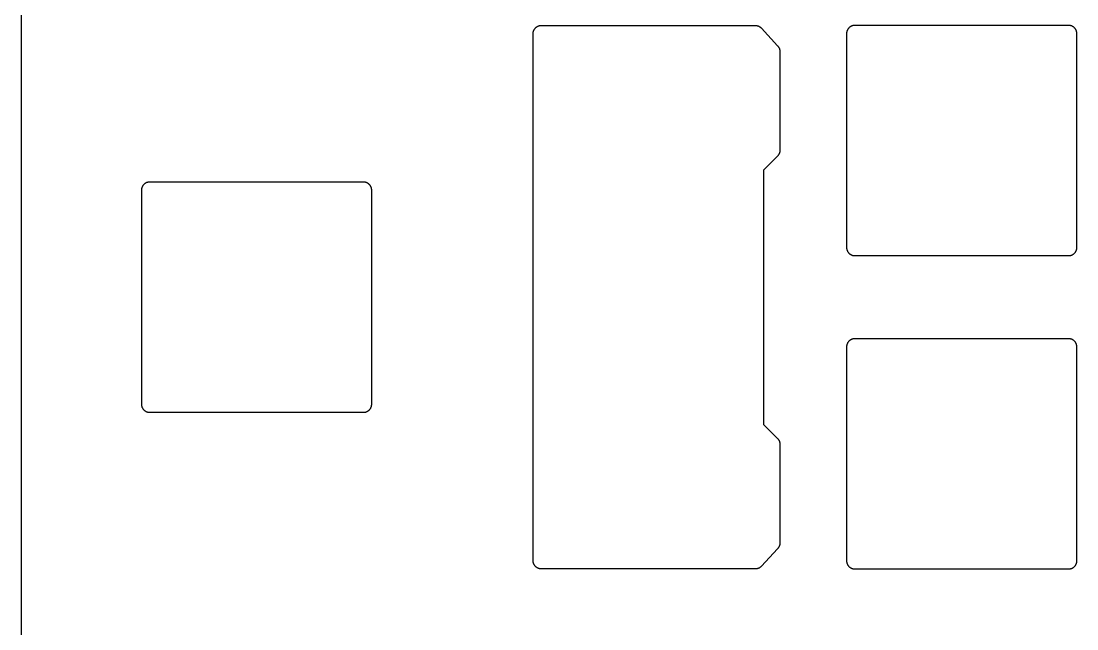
# Model space of a CAD drawing. Header units: millimetres. Extents: x 93 to 198, y -211 to -92.
# Drawn here: x 93.3 to 157.5, y -174.5 to -137.5 of the extents above; entities that cross this region are included whole.
import ezdxf

# ---------------------------------------------------------------- set-up
doc = ezdxf.new("R2010")
doc.units = ezdxf.units.MM
doc.layers.add('switch_plate', color=18, linetype='Continuous', true_color=0x000000)

msp = doc.modelspace()

# ---------------------------------------------------------------- linework, layer by layer
at = {"layer": 'switch_plate'}
msp.add_line((93.28, -94.415), (93.28, -209.427), dxfattribs=at)
at = {"layer": 'switch_plate', "color": 18, "true_color": 0x000000}
for p, q in [((124.497, -137.989), (124.507, -137.975)), ((124.507, -137.975), (124.517, -137.962)), ((124.517, -137.962), (124.528, -137.949)), ((124.528, -137.949), (124.54, -137.936)), ((124.54, -137.936), (124.551, -137.924)), ((124.551, -137.924), (124.564, -137.912)), ((124.564, -137.912), (124.576, -137.9)), ((124.576, -137.9), (124.589, -137.889)), ((124.589, -137.889), (124.603, -137.879)), ((124.603, -137.879), (124.617, -137.869)), ((124.617, -137.869), (124.631, -137.859)), ((124.631, -137.859), (124.645, -137.85)), ((124.645, -137.85), (124.66, -137.841)), ((124.66, -137.841), (124.675, -137.833)), ((124.675, -137.833), (124.69, -137.826)), ((124.69, -137.826), (124.706, -137.819)), ((124.706, -137.819), (124.722, -137.812)), ((124.722, -137.812), (124.738, -137.806)), ((124.738, -137.806), (124.754, -137.801)), ((124.754, -137.801), (124.77, -137.796)), ((124.77, -137.796), (124.787, -137.791)), ((124.787, -137.791), (124.803, -137.788)), ((124.803, -137.788), (124.82, -137.784)), ((124.82, -137.784), (124.837, -137.782)), ((124.837, -137.782), (124.854, -137.78)), ((124.854, -137.78), (124.871, -137.778)), ((124.871, -137.778), (124.888, -137.778)), ((124.888, -137.778), (124.905, -137.777)), ((124.905, -137.777), (137.905, -137.777)), ((137.905, -137.777), (137.922, -137.778)), ((137.922, -137.778), (137.94, -137.778)), ((137.94, -137.778), (137.957, -137.78)), ((137.957, -137.78), (137.974, -137.782)), ((137.974, -137.782), (137.991, -137.785)), ((137.991, -137.785), (138.009, -137.788)), ((138.009, -137.788), (138.025, -137.792)), ((138.025, -137.792), (138.042, -137.796)), ((138.042, -137.796), (138.059, -137.801)), ((138.059, -137.801), (138.075, -137.807)), ((138.075, -137.807), (138.092, -137.813)), ((138.092, -137.813), (138.108, -137.82)), ((138.108, -137.82), (138.123, -137.827)), ((138.123, -137.827), (138.139, -137.835)), ((138.139, -137.835), (138.154, -137.844)), ((138.154, -137.844), (138.169, -137.853)), ((138.169, -137.853), (138.184, -137.862)), ((138.184, -137.862), (138.198, -137.872)), ((138.198, -137.872), (138.212, -137.882)), ((138.212, -137.882), (138.225, -137.893)), ((138.225, -137.893), (138.238, -137.905)), ((138.238, -137.905), (138.251, -137.916)), ((138.251, -137.916), (138.263, -137.929)), ((138.263, -137.929), (138.275, -137.941)), ((138.275, -137.941), (138.287, -137.954)), ((138.287, -137.954), (139.259, -139.011)), ((143.557, -137.975), (143.547, -137.989)), ((143.567, -137.962), (143.557, -137.975)), ((143.578, -137.949), (143.567, -137.962)), ((143.59, -137.936), (143.578, -137.949)), ((143.601, -137.924), (143.59, -137.936)), ((143.614, -137.912), (143.601, -137.924)), ((143.626, -137.9), (143.614, -137.912)), ((143.639, -137.889), (143.626, -137.9)), ((143.653, -137.879), (143.639, -137.889)), ((143.667, -137.869), (143.653, -137.879)), ((143.681, -137.859), (143.667, -137.869)), ((143.695, -137.85), (143.681, -137.859)), ((143.71, -137.841), (143.695, -137.85)), ((143.725, -137.833), (143.71, -137.841)), ((143.74, -137.826), (143.725, -137.833)), ((143.756, -137.819), (143.74, -137.826)), ((143.772, -137.812), (143.756, -137.819)), ((143.788, -137.806), (143.772, -137.812)), ((143.804, -137.801), (143.788, -137.806)), ((143.82, -137.796), (143.804, -137.801)), ((143.837, -137.791), (143.82, -137.796)), ((143.853, -137.788), (143.837, -137.791)), ((143.87, -137.784), (143.853, -137.788)), ((143.887, -137.782), (143.87, -137.784)), ((143.904, -137.78), (143.887, -137.782)), ((143.921, -137.778), (143.904, -137.78)), ((143.938, -137.778), (143.921, -137.778)), ((143.955, -137.777), (143.938, -137.778)), ((156.955, -137.777), (143.955, -137.777)), ((156.972, -137.778), (156.955, -137.777)), ((156.989, -137.778), (156.972, -137.778)), ((157.006, -137.78), (156.989, -137.778)), ((157.023, -137.782), (157.006, -137.78)), ((157.04, -137.784), (157.023, -137.782)), ((157.057, -137.788), (157.04, -137.784)), ((157.073, -137.791), (157.057, -137.788)), ((157.09, -137.796), (157.073, -137.791)), ((157.106, -137.801), (157.09, -137.796)), ((157.122, -137.806), (157.106, -137.801)), ((157.138, -137.812), (157.122, -137.806)), ((157.154, -137.819), (157.138, -137.812)), ((157.17, -137.826), (157.154, -137.819)), ((157.185, -137.833), (157.17, -137.826)), ((157.2, -137.841), (157.185, -137.833)), ((157.215, -137.85), (157.2, -137.841)), ((157.229, -137.859), (157.215, -137.85)), ((157.243, -137.869), (157.229, -137.859)), ((157.257, -137.879), (157.243, -137.869)), ((157.271, -137.889), (157.257, -137.879)), ((157.284, -137.9), (157.271, -137.889)), ((157.296, -137.912), (157.284, -137.9)), ((157.309, -137.924), (157.296, -137.912)), ((157.32, -137.936), (157.309, -137.924)), ((157.332, -137.949), (157.32, -137.936)), ((157.343, -137.962), (157.332, -137.949)), ((157.353, -137.975), (157.343, -137.962)), ((157.364, -137.989), (157.353, -137.975)), ((124.405, -138.26), (124.406, -138.243)), ((124.405, -138.277), (124.405, -138.26)), ((124.405, -170.327), (124.405, -138.277)), ((124.406, -138.243), (124.408, -138.226)), ((124.408, -138.226), (124.41, -138.209)), ((124.41, -138.209), (124.412, -138.192)), ((124.412, -138.192), (124.415, -138.175)), ((124.415, -138.175), (124.419, -138.159)), ((124.419, -138.159), (124.424, -138.142)), ((124.424, -138.142), (124.428, -138.126)), ((124.428, -138.126), (124.434, -138.11)), ((124.434, -138.11), (124.44, -138.094)), ((124.44, -138.094), (124.446, -138.078)), ((124.446, -138.078), (124.454, -138.062)), ((124.454, -138.062), (124.461, -138.047)), ((124.461, -138.047), (124.469, -138.032)), ((124.469, -138.032), (124.478, -138.017)), ((124.478, -138.017), (124.487, -138.003)), ((124.487, -138.003), (124.497, -137.989)), ((143.456, -138.243), (143.455, -138.26)), ((143.455, -138.26), (143.455, -138.277)), ((143.455, -138.277), (143.455, -151.277)), ((143.458, -138.226), (143.456, -138.243)), ((143.46, -138.209), (143.458, -138.226)), ((143.462, -138.192), (143.46, -138.209)), ((143.465, -138.175), (143.462, -138.192)), ((143.469, -138.159), (143.465, -138.175)), ((143.474, -138.142), (143.469, -138.159)), ((143.478, -138.126), (143.474, -138.142)), ((143.484, -138.11), (143.478, -138.126)), ((143.49, -138.094), (143.484, -138.11)), ((143.496, -138.078), (143.49, -138.094)), ((143.504, -138.062), (143.496, -138.078)), ((143.511, -138.047), (143.504, -138.062)), ((143.519, -138.032), (143.511, -138.047)), ((143.528, -138.017), (143.519, -138.032)), ((143.537, -138.003), (143.528, -138.017)), ((143.547, -137.989), (143.537, -138.003)), ((157.373, -138.003), (157.364, -137.989)), ((157.382, -138.017), (157.373, -138.003)), ((157.391, -138.032), (157.382, -138.017)), ((157.399, -138.047), (157.391, -138.032)), ((157.407, -138.062), (157.399, -138.047)), ((157.414, -138.078), (157.407, -138.062)), ((157.42, -138.094), (157.414, -138.078)), ((157.426, -138.11), (157.42, -138.094)), ((157.432, -138.126), (157.426, -138.11)), ((157.436, -138.142), (157.432, -138.126)), ((157.441, -138.159), (157.436, -138.142)), ((157.445, -138.175), (157.441, -138.159)), ((157.448, -138.192), (157.445, -138.175)), ((157.45, -138.209), (157.448, -138.192)), ((157.452, -138.226), (157.45, -138.209)), ((157.454, -138.243), (157.452, -138.226)), ((157.455, -138.26), (157.454, -138.243)), ((157.455, -138.277), (157.455, -138.26)), ((157.455, -151.277), (157.455, -138.277)), ((139.259, -139.011), (139.271, -139.024)), ((139.271, -139.024), (139.282, -139.037)), ((139.282, -139.037), (139.294, -139.051)), ((139.294, -139.051), (139.305, -139.065)), ((139.305, -139.065), (139.315, -139.08)), ((139.315, -139.08), (139.325, -139.095)), ((139.325, -139.095), (139.334, -139.11)), ((139.334, -139.11), (139.343, -139.125)), ((139.343, -139.125), (139.351, -139.141)), ((139.351, -139.141), (139.358, -139.157)), ((139.358, -139.157), (139.366, -139.173)), ((139.366, -139.173), (139.372, -139.19)), ((139.372, -139.19), (139.378, -139.207)), ((139.378, -139.207), (139.383, -139.224)), ((139.383, -139.224), (139.388, -139.241)), ((139.388, -139.241), (139.392, -139.258)), ((139.392, -139.258), (139.396, -139.276)), ((139.396, -139.276), (139.399, -139.293)), ((139.399, -139.293), (139.401, -139.311)), ((139.401, -139.311), (139.403, -139.329)), ((139.403, -139.329), (139.404, -139.346)), ((139.404, -139.346), (139.405, -139.364)), ((139.405, -139.364), (139.405, -145.364)), ((139.303, -145.666), (139.293, -145.68)), ((139.314, -145.653), (139.303, -145.666)), ((139.323, -145.638), (139.314, -145.653)), ((139.332, -145.624), (139.323, -145.638)), ((139.341, -145.609), (139.332, -145.624)), ((139.349, -145.594), (139.341, -145.609)), ((139.357, -145.579), (139.349, -145.594)), ((139.364, -145.563), (139.357, -145.579)), ((139.37, -145.548), (139.364, -145.563)), ((139.376, -145.532), (139.37, -145.548)), ((139.382, -145.515), (139.376, -145.532)), ((139.386, -145.499), (139.382, -145.515)), ((139.391, -145.483), (139.386, -145.499)), ((139.395, -145.466), (139.391, -145.483)), ((139.398, -145.449), (139.395, -145.466)), ((139.4, -145.432), (139.398, -145.449)), ((139.402, -145.415), (139.4, -145.432)), ((139.404, -145.398), (139.402, -145.415)), ((139.405, -145.381), (139.404, -145.398)), ((139.405, -145.364), (139.405, -145.381)), ((139.259, -145.718), (138.405, -146.571)), ((139.27, -145.705), (139.259, -145.718)), ((139.282, -145.693), (139.27, -145.705)), ((139.293, -145.68), (139.282, -145.693)), ((138.405, -146.571), (138.405, -162.033)), ((100.641, -147.587), (100.634, -147.603)), ((100.649, -147.572), (100.641, -147.587)), ((100.657, -147.557), (100.649, -147.572)), ((100.665, -147.542), (100.657, -147.557)), ((100.674, -147.528), (100.665, -147.542)), ((100.684, -147.514), (100.674, -147.528)), ((100.694, -147.5), (100.684, -147.514)), ((100.705, -147.487), (100.694, -147.5)), ((100.716, -147.474), (100.705, -147.487)), ((100.727, -147.461), (100.716, -147.474)), ((100.739, -147.449), (100.727, -147.461)), ((100.751, -147.437), (100.739, -147.449)), ((100.764, -147.425), (100.751, -147.437)), ((100.777, -147.414), (100.764, -147.425)), ((100.79, -147.404), (100.777, -147.414)), ((100.804, -147.394), (100.79, -147.404)), ((100.818, -147.384), (100.804, -147.394)), ((100.833, -147.375), (100.818, -147.384)), ((100.847, -147.366), (100.833, -147.375)), ((100.863, -147.358), (100.847, -147.366)), ((100.878, -147.351), (100.863, -147.358)), ((100.893, -147.344), (100.878, -147.351)), ((100.909, -147.337), (100.893, -147.344)), ((100.925, -147.331), (100.909, -147.337)), ((100.941, -147.326), (100.925, -147.331)), ((100.958, -147.321), (100.941, -147.326)), ((100.974, -147.316), (100.958, -147.321)), ((100.991, -147.313), (100.974, -147.316)), ((101.008, -147.309), (100.991, -147.313)), ((101.024, -147.307), (101.008, -147.309)), ((101.041, -147.305), (101.024, -147.307)), ((101.058, -147.303), (101.041, -147.305)), ((101.075, -147.303), (101.058, -147.303)), ((101.093, -147.302), (101.075, -147.303)), ((114.093, -147.302), (101.093, -147.302)), ((114.11, -147.303), (114.093, -147.302)), ((114.127, -147.303), (114.11, -147.303)), ((114.144, -147.305), (114.127, -147.303)), ((114.161, -147.307), (114.144, -147.305)), ((114.177, -147.309), (114.161, -147.307)), ((114.194, -147.313), (114.177, -147.309)), ((114.211, -147.316), (114.194, -147.313)), ((114.227, -147.321), (114.211, -147.316)), ((114.244, -147.326), (114.227, -147.321)), ((114.26, -147.331), (114.244, -147.326)), ((114.276, -147.337), (114.26, -147.331)), ((114.292, -147.344), (114.276, -147.337)), ((114.307, -147.351), (114.292, -147.344)), ((114.323, -147.358), (114.307, -147.351)), ((114.338, -147.366), (114.323, -147.358)), ((114.352, -147.375), (114.338, -147.366)), ((114.367, -147.384), (114.352, -147.375)), ((114.381, -147.394), (114.367, -147.384)), ((114.395, -147.404), (114.381, -147.394)), ((114.408, -147.414), (114.395, -147.404)), ((114.421, -147.425), (114.408, -147.414)), ((114.434, -147.437), (114.421, -147.425)), ((114.446, -147.449), (114.434, -147.437)), ((114.458, -147.461), (114.446, -147.449)), ((114.469, -147.474), (114.458, -147.461)), ((114.48, -147.487), (114.469, -147.474)), ((114.491, -147.5), (114.48, -147.487)), ((114.501, -147.514), (114.491, -147.5)), ((114.511, -147.528), (114.501, -147.514)), ((114.52, -147.542), (114.511, -147.528)), ((114.528, -147.557), (114.52, -147.542)), ((114.536, -147.572), (114.528, -147.557)), ((114.544, -147.587), (114.536, -147.572)), ((114.551, -147.603), (114.544, -147.587)), ((100.594, -147.768), (100.593, -147.785)), ((100.593, -147.785), (100.593, -147.802)), ((100.593, -147.802), (100.593, -160.802)), ((100.595, -147.751), (100.594, -147.768)), ((100.597, -147.734), (100.595, -147.751)), ((100.6, -147.717), (100.597, -147.734)), ((100.603, -147.7), (100.6, -147.717)), ((100.607, -147.684), (100.603, -147.7)), ((100.611, -147.667), (100.607, -147.684)), ((100.616, -147.651), (100.611, -147.667)), ((100.621, -147.635), (100.616, -147.651)), ((100.627, -147.619), (100.621, -147.635)), ((100.634, -147.603), (100.627, -147.619)), ((114.558, -147.619), (114.551, -147.603)), ((114.564, -147.635), (114.558, -147.619)), ((114.569, -147.651), (114.564, -147.635)), ((114.574, -147.667), (114.569, -147.651)), ((114.578, -147.684), (114.574, -147.667)), ((114.582, -147.7), (114.578, -147.684)), ((114.585, -147.717), (114.582, -147.7)), ((114.588, -147.734), (114.585, -147.717)), ((114.59, -147.751), (114.588, -147.734)), ((114.591, -147.768), (114.59, -147.751)), ((114.592, -147.785), (114.591, -147.768)), ((114.593, -147.802), (114.592, -147.785)), ((114.593, -160.802), (114.593, -147.802)), ((143.455, -151.277), (143.455, -151.294)), ((143.455, -151.294), (143.456, -151.311)), ((143.456, -151.311), (143.458, -151.328)), ((143.458, -151.328), (143.46, -151.345)), ((143.46, -151.345), (143.462, -151.362)), ((143.462, -151.362), (143.465, -151.379)), ((143.465, -151.379), (143.469, -151.396)), ((143.469, -151.396), (143.474, -151.412)), ((143.474, -151.412), (143.478, -151.428)), ((143.478, -151.428), (143.484, -151.445)), ((143.484, -151.445), (143.49, -151.461)), ((157.42, -151.461), (157.426, -151.445)), ((157.426, -151.445), (157.432, -151.428)), ((157.432, -151.428), (157.436, -151.412)), ((157.436, -151.412), (157.441, -151.396)), ((157.441, -151.396), (157.445, -151.379)), ((157.445, -151.379), (157.448, -151.362)), ((157.448, -151.362), (157.45, -151.345)), ((157.45, -151.345), (157.452, -151.328)), ((157.452, -151.328), (157.454, -151.311)), ((157.454, -151.311), (157.455, -151.294)), ((157.455, -151.294), (157.455, -151.277)), ((143.49, -151.461), (143.496, -151.476)), ((143.496, -151.476), (143.504, -151.492)), ((143.504, -151.492), (143.511, -151.507)), ((143.511, -151.507), (143.519, -151.522)), ((143.519, -151.522), (143.528, -151.537)), ((143.528, -151.537), (143.537, -151.551)), ((143.537, -151.551), (143.547, -151.566)), ((143.547, -151.566), (143.557, -151.579)), ((143.557, -151.579), (143.567, -151.593)), ((143.567, -151.593), (143.578, -151.606)), ((143.578, -151.606), (143.59, -151.618)), ((143.59, -151.618), (143.601, -151.631)), ((143.601, -151.631), (143.614, -151.643)), ((143.614, -151.643), (143.626, -151.654)), ((143.626, -151.654), (143.639, -151.665)), ((143.639, -151.665), (143.653, -151.676)), ((143.653, -151.676), (143.667, -151.686)), ((143.667, -151.686), (143.681, -151.695)), ((143.681, -151.695), (143.695, -151.704)), ((143.695, -151.704), (143.71, -151.713)), ((143.71, -151.713), (143.725, -151.721)), ((143.725, -151.721), (143.74, -151.729)), ((143.74, -151.729), (143.756, -151.736)), ((143.756, -151.736), (143.772, -151.742)), ((143.772, -151.742), (143.788, -151.748)), ((143.788, -151.748), (143.804, -151.754)), ((143.804, -151.754), (143.82, -151.759)), ((143.82, -151.759), (143.837, -151.763)), ((143.837, -151.763), (143.853, -151.767)), ((143.853, -151.767), (143.87, -151.77)), ((143.87, -151.77), (143.887, -151.773)), ((143.887, -151.773), (143.904, -151.775)), ((143.904, -151.775), (143.921, -151.776)), ((143.921, -151.776), (143.938, -151.777)), ((143.938, -151.777), (143.955, -151.777)), ((143.955, -151.777), (156.955, -151.777)), ((156.955, -151.777), (156.972, -151.777)), ((156.972, -151.777), (156.989, -151.776)), ((156.989, -151.776), (157.006, -151.775)), ((157.006, -151.775), (157.023, -151.773)), ((157.023, -151.773), (157.04, -151.77)), ((157.04, -151.77), (157.057, -151.767)), ((157.057, -151.767), (157.073, -151.763)), ((157.073, -151.763), (157.09, -151.759)), ((157.09, -151.759), (157.106, -151.754)), ((157.106, -151.754), (157.122, -151.748)), ((157.122, -151.748), (157.138, -151.742)), ((157.138, -151.742), (157.154, -151.736)), ((157.154, -151.736), (157.17, -151.729)), ((157.17, -151.729), (157.185, -151.721)), ((157.185, -151.721), (157.2, -151.713)), ((157.2, -151.713), (157.215, -151.704)), ((157.215, -151.704), (157.229, -151.695)), ((157.229, -151.695), (157.243, -151.686)), ((157.243, -151.686), (157.257, -151.676)), ((157.257, -151.676), (157.271, -151.665)), ((157.271, -151.665), (157.284, -151.654)), ((157.284, -151.654), (157.296, -151.643)), ((157.296, -151.643), (157.309, -151.631)), ((157.309, -151.631), (157.32, -151.618)), ((157.32, -151.618), (157.332, -151.606)), ((157.332, -151.606), (157.343, -151.593)), ((157.343, -151.593), (157.353, -151.579)), ((157.353, -151.579), (157.364, -151.566)), ((157.364, -151.566), (157.373, -151.551)), ((157.373, -151.551), (157.382, -151.537)), ((157.382, -151.537), (157.391, -151.522)), ((157.391, -151.522), (157.399, -151.507)), ((157.399, -151.507), (157.407, -151.492)), ((157.407, -151.492), (157.414, -151.476)), ((157.414, -151.476), (157.42, -151.461)), ((143.465, -157.225), (143.462, -157.242)), ((143.469, -157.209), (143.465, -157.225)), ((143.474, -157.192), (143.469, -157.209)), ((143.478, -157.176), (143.474, -157.192)), ((143.484, -157.16), (143.478, -157.176)), ((143.49, -157.144), (143.484, -157.16)), ((143.496, -157.128), (143.49, -157.144)), ((143.504, -157.112), (143.496, -157.128)), ((143.511, -157.097), (143.504, -157.112)), ((143.519, -157.082), (143.511, -157.097)), ((143.528, -157.067), (143.519, -157.082)), ((143.537, -157.053), (143.528, -157.067)), ((143.547, -157.039), (143.537, -157.053)), ((143.557, -157.025), (143.547, -157.039)), ((143.567, -157.012), (143.557, -157.025)), ((143.578, -156.999), (143.567, -157.012)), ((143.59, -156.986), (143.578, -156.999)), ((143.601, -156.974), (143.59, -156.986)), ((143.614, -156.962), (143.601, -156.974)), ((143.626, -156.95), (143.614, -156.962)), ((143.639, -156.939), (143.626, -156.95)), ((143.653, -156.929), (143.639, -156.939)), ((143.667, -156.919), (143.653, -156.929)), ((143.681, -156.909), (143.667, -156.919)), ((143.695, -156.9), (143.681, -156.909)), ((143.71, -156.891), (143.695, -156.9)), ((143.725, -156.883), (143.71, -156.891)), ((143.74, -156.876), (143.725, -156.883)), ((143.756, -156.869), (143.74, -156.876)), ((143.772, -156.862), (143.756, -156.869)), ((143.788, -156.856), (143.772, -156.862)), ((143.804, -156.851), (143.788, -156.856)), ((143.82, -156.846), (143.804, -156.851)), ((143.837, -156.841), (143.82, -156.846)), ((143.853, -156.838), (143.837, -156.841)), ((143.87, -156.834), (143.853, -156.838)), ((143.887, -156.832), (143.87, -156.834)), ((143.904, -156.83), (143.887, -156.832)), ((143.921, -156.828), (143.904, -156.83)), ((143.938, -156.828), (143.921, -156.828)), ((143.955, -156.827), (143.938, -156.828)), ((156.955, -156.827), (143.955, -156.827)), ((156.972, -156.828), (156.955, -156.827)), ((156.989, -156.828), (156.972, -156.828)), ((157.006, -156.83), (156.989, -156.828)), ((157.023, -156.832), (157.006, -156.83)), ((157.04, -156.834), (157.023, -156.832)), ((157.057, -156.838), (157.04, -156.834)), ((157.073, -156.841), (157.057, -156.838)), ((157.09, -156.846), (157.073, -156.841)), ((157.106, -156.851), (157.09, -156.846)), ((157.122, -156.856), (157.106, -156.851)), ((157.138, -156.862), (157.122, -156.856)), ((157.154, -156.869), (157.138, -156.862)), ((157.17, -156.876), (157.154, -156.869)), ((157.185, -156.883), (157.17, -156.876)), ((157.2, -156.891), (157.185, -156.883)), ((157.215, -156.9), (157.2, -156.891)), ((157.229, -156.909), (157.215, -156.9)), ((157.243, -156.919), (157.229, -156.909)), ((157.257, -156.929), (157.243, -156.919)), ((157.271, -156.939), (157.257, -156.929)), ((157.284, -156.95), (157.271, -156.939)), ((157.296, -156.962), (157.284, -156.95)), ((157.309, -156.974), (157.296, -156.962)), ((157.32, -156.986), (157.309, -156.974)), ((157.332, -156.999), (157.32, -156.986)), ((157.343, -157.012), (157.332, -156.999)), ((157.353, -157.025), (157.343, -157.012)), ((157.364, -157.039), (157.353, -157.025)), ((157.373, -157.053), (157.364, -157.039)), ((157.382, -157.067), (157.373, -157.053)), ((157.391, -157.082), (157.382, -157.067)), ((157.399, -157.097), (157.391, -157.082)), ((157.407, -157.112), (157.399, -157.097)), ((157.414, -157.128), (157.407, -157.112)), ((157.42, -157.144), (157.414, -157.128)), ((157.426, -157.16), (157.42, -157.144)), ((157.432, -157.176), (157.426, -157.16)), ((157.436, -157.192), (157.432, -157.176)), ((157.441, -157.209), (157.436, -157.192)), ((157.445, -157.225), (157.441, -157.209)), ((157.448, -157.242), (157.445, -157.225)), ((143.456, -157.293), (143.455, -157.31)), ((143.455, -157.31), (143.455, -157.327)), ((143.455, -157.327), (143.455, -170.327)), ((143.458, -157.276), (143.456, -157.293)), ((143.46, -157.259), (143.458, -157.276)), ((143.462, -157.242), (143.46, -157.259)), ((157.45, -157.259), (157.448, -157.242)), ((157.452, -157.276), (157.45, -157.259)), ((157.454, -157.293), (157.452, -157.276)), ((157.455, -157.31), (157.454, -157.293)), ((157.455, -157.327), (157.455, -157.31)), ((157.455, -170.327), (157.455, -157.327)), ((100.593, -160.802), (100.593, -160.819)), ((100.593, -160.819), (100.594, -160.836)), ((100.594, -160.836), (100.595, -160.853)), ((100.595, -160.853), (100.597, -160.87)), ((100.597, -160.87), (100.6, -160.887)), ((100.6, -160.887), (100.603, -160.904)), ((100.603, -160.904), (100.607, -160.921)), ((100.607, -160.921), (100.611, -160.937)), ((100.611, -160.937), (100.616, -160.953)), ((100.616, -160.953), (100.621, -160.97)), ((100.621, -160.97), (100.627, -160.986)), ((100.627, -160.986), (100.634, -161.001)), ((100.634, -161.001), (100.641, -161.017)), ((100.641, -161.017), (100.649, -161.032)), ((100.649, -161.032), (100.657, -161.047)), ((100.657, -161.047), (100.665, -161.062)), ((100.665, -161.062), (100.674, -161.076)), ((100.674, -161.076), (100.684, -161.091)), ((114.501, -161.091), (114.511, -161.076)), ((114.511, -161.076), (114.52, -161.062)), ((114.52, -161.062), (114.528, -161.047)), ((114.528, -161.047), (114.536, -161.032)), ((114.536, -161.032), (114.544, -161.017)), ((114.544, -161.017), (114.551, -161.001)), ((114.551, -161.001), (114.558, -160.986)), ((114.558, -160.986), (114.564, -160.97)), ((114.564, -160.97), (114.569, -160.953)), ((114.569, -160.953), (114.574, -160.937)), ((114.574, -160.937), (114.578, -160.921)), ((114.578, -160.921), (114.582, -160.904)), ((114.582, -160.904), (114.585, -160.887)), ((114.585, -160.887), (114.588, -160.87)), ((114.588, -160.87), (114.59, -160.853)), ((114.59, -160.853), (114.591, -160.836)), ((114.591, -160.836), (114.592, -160.819)), ((114.592, -160.819), (114.593, -160.802)), ((100.684, -161.091), (100.694, -161.104)), ((100.694, -161.104), (100.705, -161.118)), ((100.705, -161.118), (100.716, -161.131)), ((100.716, -161.131), (100.727, -161.143)), ((100.727, -161.143), (100.739, -161.156)), ((100.739, -161.156), (100.751, -161.168)), ((100.751, -161.168), (100.764, -161.179)), ((100.764, -161.179), (100.777, -161.19)), ((100.777, -161.19), (100.79, -161.201)), ((100.79, -161.201), (100.804, -161.211)), ((100.804, -161.211), (100.818, -161.22)), ((100.818, -161.22), (100.833, -161.229)), ((100.833, -161.229), (100.847, -161.238)), ((100.847, -161.238), (100.863, -161.246)), ((100.863, -161.246), (100.878, -161.254)), ((100.878, -161.254), (100.893, -161.261)), ((100.893, -161.261), (100.909, -161.267)), ((100.909, -161.267), (100.925, -161.273)), ((100.925, -161.273), (100.941, -161.279)), ((100.941, -161.279), (100.958, -161.284)), ((100.958, -161.284), (100.974, -161.288)), ((100.974, -161.288), (100.991, -161.292)), ((100.991, -161.292), (101.008, -161.295)), ((101.008, -161.295), (101.024, -161.298)), ((101.024, -161.298), (101.041, -161.3)), ((101.041, -161.3), (101.058, -161.301)), ((101.058, -161.301), (101.075, -161.302)), ((101.075, -161.302), (101.093, -161.302)), ((101.093, -161.302), (114.093, -161.302)), ((114.093, -161.302), (114.11, -161.302)), ((114.11, -161.302), (114.127, -161.301)), ((114.127, -161.301), (114.144, -161.3)), ((114.144, -161.3), (114.161, -161.298)), ((114.161, -161.298), (114.177, -161.295)), ((114.177, -161.295), (114.194, -161.292)), ((114.194, -161.292), (114.211, -161.288)), ((114.211, -161.288), (114.227, -161.284)), ((114.227, -161.284), (114.244, -161.279)), ((114.244, -161.279), (114.26, -161.273)), ((114.26, -161.273), (114.276, -161.267)), ((114.276, -161.267), (114.292, -161.261)), ((114.292, -161.261), (114.307, -161.254)), ((114.307, -161.254), (114.323, -161.246)), ((114.323, -161.246), (114.338, -161.238)), ((114.338, -161.238), (114.352, -161.229)), ((114.352, -161.229), (114.367, -161.22)), ((114.367, -161.22), (114.381, -161.211)), ((114.381, -161.211), (114.395, -161.201)), ((114.395, -161.201), (114.408, -161.19)), ((114.408, -161.19), (114.421, -161.179)), ((114.421, -161.179), (114.434, -161.168)), ((114.434, -161.168), (114.446, -161.156)), ((114.446, -161.156), (114.458, -161.143)), ((114.458, -161.143), (114.469, -161.131)), ((114.469, -161.131), (114.48, -161.118)), ((114.48, -161.118), (114.491, -161.104)), ((114.491, -161.104), (114.501, -161.091)), ((138.405, -162.033), (139.259, -162.887)), ((139.259, -162.887), (139.271, -162.9)), ((139.271, -162.9), (139.282, -162.913)), ((139.282, -162.913), (139.294, -162.927)), ((139.294, -162.927), (139.305, -162.941)), ((139.305, -162.941), (139.315, -162.956)), ((139.315, -162.956), (139.325, -162.971)), ((139.325, -162.971), (139.334, -162.986)), ((139.334, -162.986), (139.343, -163.001)), ((139.343, -163.001), (139.351, -163.017)), ((139.351, -163.017), (139.358, -163.033)), ((139.358, -163.033), (139.366, -163.049)), ((139.366, -163.049), (139.372, -163.066)), ((139.372, -163.066), (139.378, -163.083)), ((139.378, -163.083), (139.383, -163.1)), ((139.383, -163.1), (139.388, -163.117)), ((139.388, -163.117), (139.392, -163.134)), ((139.392, -163.134), (139.396, -163.152)), ((139.396, -163.152), (139.399, -163.169)), ((139.399, -163.169), (139.401, -163.187)), ((139.401, -163.187), (139.403, -163.205)), ((139.403, -163.205), (139.404, -163.222)), ((139.404, -163.222), (139.405, -163.24)), ((139.405, -163.24), (139.405, -169.24)), ((139.376, -169.408), (139.37, -169.424)), ((139.382, -169.391), (139.376, -169.408)), ((139.386, -169.375), (139.382, -169.391)), ((139.391, -169.359), (139.386, -169.375)), ((139.395, -169.342), (139.391, -169.359)), ((139.398, -169.325), (139.395, -169.342)), ((139.4, -169.308), (139.398, -169.325)), ((139.402, -169.291), (139.4, -169.308)), ((139.404, -169.274), (139.402, -169.291)), ((139.405, -169.257), (139.404, -169.274)), ((139.405, -169.24), (139.405, -169.257)), ((139.259, -169.594), (138.287, -170.65)), ((139.27, -169.581), (139.259, -169.594)), ((139.282, -169.569), (139.27, -169.581)), ((139.293, -169.556), (139.282, -169.569)), ((139.303, -169.542), (139.293, -169.556)), ((139.314, -169.529), (139.303, -169.542)), ((139.323, -169.514), (139.314, -169.529)), ((139.332, -169.5), (139.323, -169.514)), ((139.341, -169.485), (139.332, -169.5)), ((139.349, -169.47), (139.341, -169.485)), ((139.357, -169.455), (139.349, -169.47)), ((139.364, -169.439), (139.357, -169.455)), ((139.37, -169.424), (139.364, -169.439)), ((124.405, -170.344), (124.405, -170.327)), ((124.406, -170.361), (124.405, -170.344)), ((124.408, -170.378), (124.406, -170.361)), ((124.41, -170.395), (124.408, -170.378)), ((124.412, -170.412), (124.41, -170.395)), ((124.415, -170.429), (124.412, -170.412)), ((124.419, -170.446), (124.415, -170.429)), ((124.424, -170.462), (124.419, -170.446)), ((124.428, -170.478), (124.424, -170.462)), ((124.434, -170.495), (124.428, -170.478)), ((124.44, -170.511), (124.434, -170.495)), ((124.446, -170.526), (124.44, -170.511)), ((124.454, -170.542), (124.446, -170.526)), ((124.461, -170.557), (124.454, -170.542)), ((124.469, -170.572), (124.461, -170.557)), ((124.478, -170.587), (124.469, -170.572)), ((124.487, -170.601), (124.478, -170.587)), ((124.497, -170.616), (124.487, -170.601)), ((124.507, -170.629), (124.497, -170.616)), ((124.517, -170.643), (124.507, -170.629)), ((124.528, -170.656), (124.517, -170.643)), ((124.54, -170.668), (124.528, -170.656)), ((124.551, -170.681), (124.54, -170.668)), ((124.564, -170.693), (124.551, -170.681)), ((124.576, -170.704), (124.564, -170.693)), ((124.589, -170.715), (124.576, -170.704)), ((138.238, -170.7), (138.225, -170.711)), ((138.251, -170.688), (138.238, -170.7)), ((138.263, -170.676), (138.251, -170.688)), ((138.275, -170.663), (138.263, -170.676)), ((138.287, -170.65), (138.275, -170.663)), ((143.455, -170.327), (143.455, -170.344)), ((143.455, -170.344), (143.456, -170.361)), ((143.456, -170.361), (143.458, -170.378)), ((143.458, -170.378), (143.46, -170.395)), ((143.46, -170.395), (143.462, -170.412)), ((143.462, -170.412), (143.465, -170.429)), ((143.465, -170.429), (143.469, -170.446)), ((143.469, -170.446), (143.474, -170.462)), ((143.474, -170.462), (143.478, -170.478)), ((143.478, -170.478), (143.484, -170.495)), ((143.484, -170.495), (143.49, -170.511)), ((143.49, -170.511), (143.496, -170.526)), ((143.496, -170.526), (143.504, -170.542)), ((143.504, -170.542), (143.511, -170.557)), ((143.511, -170.557), (143.519, -170.572)), ((143.519, -170.572), (143.528, -170.587)), ((143.528, -170.587), (143.537, -170.601)), ((143.537, -170.601), (143.547, -170.616)), ((143.547, -170.616), (143.557, -170.629)), ((143.557, -170.629), (143.567, -170.643)), ((143.567, -170.643), (143.578, -170.656)), ((143.578, -170.656), (143.59, -170.668)), ((143.59, -170.668), (143.601, -170.681)), ((143.601, -170.681), (143.614, -170.693)), ((143.614, -170.693), (143.626, -170.704)), ((143.626, -170.704), (143.639, -170.715)), ((157.271, -170.715), (157.284, -170.704)), ((157.284, -170.704), (157.296, -170.693)), ((157.296, -170.693), (157.309, -170.681)), ((157.309, -170.681), (157.32, -170.668)), ((157.32, -170.668), (157.332, -170.656)), ((157.332, -170.656), (157.343, -170.643)), ((157.343, -170.643), (157.353, -170.629)), ((157.353, -170.629), (157.364, -170.616)), ((157.364, -170.616), (157.373, -170.601)), ((157.373, -170.601), (157.382, -170.587)), ((157.382, -170.587), (157.391, -170.572)), ((157.391, -170.572), (157.399, -170.557)), ((157.399, -170.557), (157.407, -170.542)), ((157.407, -170.542), (157.414, -170.526)), ((157.414, -170.526), (157.42, -170.511)), ((157.42, -170.511), (157.426, -170.495)), ((157.426, -170.495), (157.432, -170.478)), ((157.432, -170.478), (157.436, -170.462)), ((157.436, -170.462), (157.441, -170.446)), ((157.441, -170.446), (157.445, -170.429)), ((157.445, -170.429), (157.448, -170.412)), ((157.448, -170.412), (157.45, -170.395)), ((157.45, -170.395), (157.452, -170.378)), ((157.452, -170.378), (157.454, -170.361)), ((157.454, -170.361), (157.455, -170.344)), ((157.455, -170.344), (157.455, -170.327)), ((124.603, -170.726), (124.589, -170.715)), ((124.617, -170.736), (124.603, -170.726)), ((124.631, -170.745), (124.617, -170.736)), ((124.645, -170.754), (124.631, -170.745)), ((124.66, -170.763), (124.645, -170.754)), ((124.675, -170.771), (124.66, -170.763)), ((124.69, -170.779), (124.675, -170.771)), ((124.706, -170.786), (124.69, -170.779)), ((124.722, -170.792), (124.706, -170.786)), ((124.738, -170.798), (124.722, -170.792)), ((124.754, -170.804), (124.738, -170.798)), ((124.77, -170.809), (124.754, -170.804)), ((124.787, -170.813), (124.77, -170.809)), ((124.803, -170.817), (124.787, -170.813)), ((124.82, -170.82), (124.803, -170.817)), ((124.837, -170.823), (124.82, -170.82)), ((124.854, -170.825), (124.837, -170.823)), ((124.871, -170.826), (124.854, -170.825)), ((124.888, -170.827), (124.871, -170.826)), ((124.905, -170.827), (124.888, -170.827)), ((137.905, -170.827), (124.905, -170.827)), ((137.922, -170.827), (137.905, -170.827)), ((137.94, -170.826), (137.922, -170.827)), ((137.957, -170.825), (137.94, -170.826)), ((137.974, -170.822), (137.957, -170.825)), ((137.991, -170.82), (137.974, -170.822)), ((138.009, -170.816), (137.991, -170.82)), ((138.025, -170.813), (138.009, -170.816)), ((138.042, -170.808), (138.025, -170.813)), ((138.059, -170.803), (138.042, -170.808)), ((138.075, -170.797), (138.059, -170.803)), ((138.092, -170.791), (138.075, -170.797)), ((138.108, -170.784), (138.092, -170.791)), ((138.123, -170.777), (138.108, -170.784)), ((138.139, -170.769), (138.123, -170.777)), ((138.154, -170.761), (138.139, -170.769)), ((138.169, -170.752), (138.154, -170.761)), ((138.184, -170.742), (138.169, -170.752)), ((138.198, -170.733), (138.184, -170.742)), ((138.212, -170.722), (138.198, -170.733)), ((138.225, -170.711), (138.212, -170.722)), ((143.639, -170.715), (143.653, -170.726)), ((143.653, -170.726), (143.667, -170.736)), ((143.667, -170.736), (143.681, -170.745)), ((143.681, -170.745), (143.695, -170.754)), ((143.695, -170.754), (143.71, -170.763)), ((143.71, -170.763), (143.725, -170.771)), ((143.725, -170.771), (143.74, -170.779)), ((143.74, -170.779), (143.756, -170.786)), ((143.756, -170.786), (143.772, -170.792)), ((143.772, -170.792), (143.788, -170.798)), ((143.788, -170.798), (143.804, -170.804)), ((143.804, -170.804), (143.82, -170.809)), ((143.82, -170.809), (143.837, -170.813)), ((143.837, -170.813), (143.853, -170.817)), ((143.853, -170.817), (143.87, -170.82)), ((143.87, -170.82), (143.887, -170.823)), ((143.887, -170.823), (143.904, -170.825)), ((143.904, -170.825), (143.921, -170.826)), ((143.921, -170.826), (143.938, -170.827)), ((143.938, -170.827), (143.955, -170.827)), ((143.955, -170.827), (156.955, -170.827)), ((156.955, -170.827), (156.972, -170.827)), ((156.972, -170.827), (156.989, -170.826)), ((156.989, -170.826), (157.006, -170.825)), ((157.006, -170.825), (157.023, -170.823)), ((157.023, -170.823), (157.04, -170.82)), ((157.04, -170.82), (157.057, -170.817)), ((157.057, -170.817), (157.073, -170.813)), ((157.073, -170.813), (157.09, -170.809)), ((157.09, -170.809), (157.106, -170.804)), ((157.106, -170.804), (157.122, -170.798)), ((157.122, -170.798), (157.138, -170.792)), ((157.138, -170.792), (157.154, -170.786)), ((157.154, -170.786), (157.17, -170.779)), ((157.17, -170.779), (157.185, -170.771)), ((157.185, -170.771), (157.2, -170.763)), ((157.2, -170.763), (157.215, -170.754)), ((157.215, -170.754), (157.229, -170.745)), ((157.229, -170.745), (157.243, -170.736)), ((157.243, -170.736), (157.257, -170.726)), ((157.257, -170.726), (157.271, -170.715))]:
    msp.add_line(p, q, dxfattribs=at)

doc.saveas('drawing.dxf')
